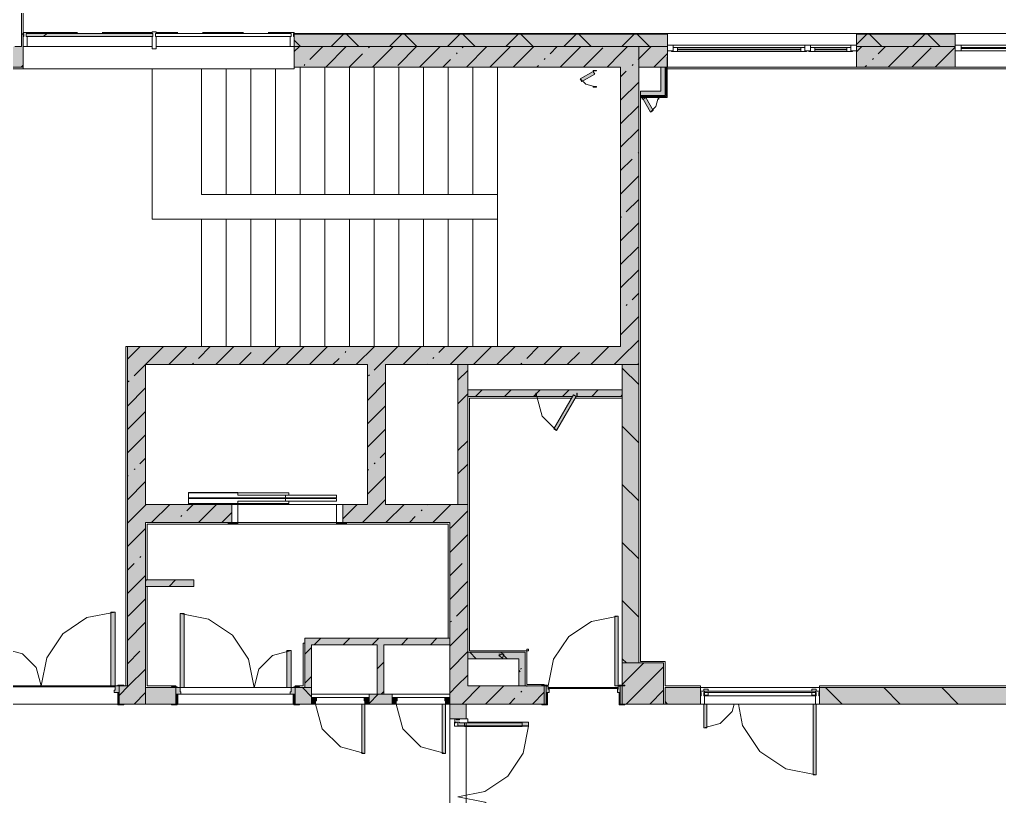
# Model space of a CAD drawing. Header units: millimetres. Extents: x -3817 to 677485, y -22715 to 103890.
# Drawn here: x 21265.5 to 21359.4, y -19507.2 to -19432.8 of the extents above; entities that cross this region are included whole.
import ezdxf

# ---------------------------------------------------------------- set-up
doc = ezdxf.new("R2010")
doc.units = ezdxf.units.MM
doc.layers.add('PDF _Геометрия', color=7, linetype='Continuous', true_color=0x1d1d1d)
doc.layers.add('PDF _Сплошная заливка', color=7, linetype='Continuous', true_color=0xffffff)

msp = doc.modelspace()

# ---------------------------------------------------------------- hatches: boundary and pattern name
at = {"layer": 'PDF _Сплошная заливка', "transparency": 33554559}
h = msp.add_hatch(color=256, dxfattribs=at)
h.paths.add_polyline_path([(21517.206, -19435.375), (21517.206, -19434.194), (21477.209, -19434.194), (21477.209, -19435.375), (21516.025, -19435.375)], flags=0)
h.paths.add_polyline_path([(21452.408, -19435.375), (21452.408, -19434.194), (21441.385, -19434.194), (21441.414, -19435.375), (21448.754, -19435.375)], flags=0)
h.paths.add_polyline_path([(21459.495, -19435.375), (21470.122, -19435.375), (21470.122, -19434.194), (21459.495, -19434.194)], flags=0)
h.paths.add_polyline_path([(21389.812, -19435.375), (21389.812, -19434.194), (21379.576, -19434.194), (21379.576, -19435.375)], flags=0)
h.paths.add_polyline_path([(21361.306, -19435.375), (21372.49, -19435.375), (21372.49, -19434.194), (21361.306, -19434.194)], flags=0)
h.paths.add_polyline_path([(21355.164, -19435.375), (21355.164, -19434.194), (21345.716, -19434.194), (21345.716, -19435.375)], flags=0)
h.paths.add_polyline_path([(21396.898, -19435.375), (21407.131, -19435.375), (21407.131, -19434.194), (21396.898, -19434.194), (21396.898, -19434.688)], flags=0)
h.paths.add_polyline_path([(21265.876, -19435.375), (21265.876, -19434.194), (21265.718, -19434.194), (21265.718, -19435.375)], flags=0)
h.paths.add_polyline_path([(21425.24, -19435.375), (21434.299, -19435.375), (21434.299, -19434.194), (21425.24, -19434.194)], flags=0)
h.paths.add_polyline_path([(21327.606, -19435.375), (21327.606, -19434.194), (21291.859, -19434.194), (21291.859, -19435.375), (21324.85, -19435.375)], flags=0)
for points in [[(21278.238, -19434.43), (21278.316, -19434.43), (21278.238, -19434.115), (21266.191, -19434.115), (21266.27, -19434.43), (21272.582, -19434.43)], [(21323.118, -19465.846), (21324.85, -19465.846), (21324.85, -19435.375), (21323.118, -19435.375), (21323.118, -19464.114)], [(21326.976, -19440.257), (21327.468, -19440.257), (21327.37, -19440.158), (21325.008, -19440.158), (21325.008, -19440.257)], [(21276.253, -19496.633), (21277.608, -19496.633), (21277.608, -19464.114), (21275.876, -19464.114), (21275.876, -19496.633)], [(21287.263, -19465.846), (21323.118, -19465.846), (21323.118, -19464.114), (21277.608, -19464.114), (21277.608, -19465.846)], [(21323.275, -19494.428), (21324.85, -19494.428), (21324.85, -19465.846), (21323.275, -19465.846), (21323.275, -19478.711)], [(21316.625, -19468.895), (21318.503, -19468.895), (21318.593, -19468.737), (21318.945, -19468.895), (21323.275, -19468.895), (21323.275, -19468.265), (21308.473, -19468.265), (21308.473, -19468.895), (21315.008, -19468.895)], [(21292.883, -19496.79), (21293.513, -19496.79), (21293.513, -19492.066), (21292.883, -19492.066), (21292.883, -19496.321)], [(21306.741, -19492.696), (21306.741, -19492.066), (21293.513, -19492.066), (21293.513, -19492.696), (21301.944, -19492.696)], [(21313.355, -19494.034), (21313.984, -19494.034), (21313.984, -19493.404), (21308.473, -19493.404), (21308.473, -19494.034)], [(21323.512, -19498.365), (21327.212, -19498.365), (21327.212, -19494.428), (21323.275, -19494.428), (21323.275, -19496.57), (21323.275, -19496.633), (21323.275, -19498.365)], [(21315.795, -19498.365), (21315.795, -19496.633), (21306.741, -19496.633), (21306.741, -19498.365), (21315.559, -19498.365)], [(21299.024, -19498.365), (21301.229, -19498.365), (21301.229, -19497.42), (21299.024, -19497.42), (21299.024, -19497.735)]]:
    msp.add_hatch(color=256, dxfattribs=at).paths.add_polyline_path(points)
h = msp.add_hatch(color=256, dxfattribs=at)
h.paths.add_polyline_path([(21316.625, -19437.343), (21323.118, -19437.343), (21323.118, -19435.375), (21291.859, -19435.375), (21291.859, -19437.343), (21301.944, -19437.343)], flags=0)
h.paths.add_polyline_path([(21265.876, -19437.343), (21265.876, -19435.375), (21263.671, -19435.375), (21263.671, -19437.343)], flags=0)
h = msp.add_hatch(color=256, dxfattribs=at)
h.paths.add_polyline_path([(21446.897, -19437.343), (21452.408, -19437.343), (21452.408, -19435.375), (21445.322, -19435.375), (21445.322, -19437.343), (21446.798, -19437.343)], flags=0)
h.paths.add_polyline_path([(21434.299, -19437.343), (21434.299, -19435.375), (21425.24, -19435.375), (21425.24, -19437.343), (21434.073, -19437.343)], flags=0)
h.paths.add_polyline_path([(21484.215, -19437.343), (21484.215, -19435.375), (21482.719, -19435.375), (21482.719, -19437.343)], flags=0)
h.paths.add_polyline_path([(21463.435, -19437.343), (21470.122, -19437.343), (21470.122, -19435.375), (21459.495, -19435.375), (21459.495, -19437.343)], flags=0)
h.paths.add_polyline_path([(21345.716, -19437.343), (21355.164, -19437.343), (21355.164, -19435.375), (21345.716, -19435.375)], flags=0)
h.paths.add_polyline_path([(21389.812, -19437.343), (21389.812, -19435.375), (21379.576, -19435.375), (21379.576, -19437.343)], flags=0)
h.paths.add_polyline_path([(21398.67, -19437.343), (21400.044, -19437.343), (21400.044, -19435.375), (21396.898, -19435.375), (21396.898, -19437.343), (21398.572, -19437.343)], flags=0)
h.paths.add_polyline_path([(21372.49, -19437.343), (21372.49, -19435.375), (21367.132, -19435.375), (21367.132, -19437.343)], flags=0)
h.paths.add_polyline_path([(21406.544, -19437.343), (21407.131, -19437.343), (21407.131, -19435.375), (21405.556, -19435.375), (21405.556, -19437.343)], flags=0)
h.paths.add_polyline_path([(21327.606, -19437.343), (21327.606, -19435.375), (21324.85, -19435.375), (21324.85, -19437.343), (21327.567, -19437.343)], flags=0)
at = {"layer": 'PDF _Сплошная заливка', "true_color": 0xe7e7e7, "transparency": 33554559}
msp.add_hatch(color=254, dxfattribs=at).paths.add_polyline_path([(21326.976, -19440.06), (21327.37, -19440.06), (21327.37, -19437.343), (21326.976, -19437.343), (21326.976, -19439.666)])
at = {"layer": 'PDF _Сплошная заливка', "transparency": 33554559}
h = msp.add_hatch(color=256, dxfattribs=at)
h.paths.add_polyline_path([(21285.875, -19480.964), (21285.875, -19479.232), (21277.608, -19479.232), (21277.608, -19480.964)], flags=0)
h.paths.add_polyline_path([(21306.741, -19480.964), (21306.741, -19479.232), (21296.505, -19479.232), (21296.505, -19480.964), (21301.944, -19480.964)], flags=0)
at = {"layer": 'PDF _Сплошная заливка', "true_color": 0xe2e2e2, "transparency": 33554559}
for points in [[(21274.301, -19496.633), (21274.695, -19496.633), (21274.695, -19489.546), (21274.301, -19489.546), (21274.301, -19496.321)], [(21322.567, -19496.633), (21322.882, -19496.633), (21322.882, -19489.94), (21322.567, -19489.94), (21322.567, -19496.321)], [(21306.032, -19503.089), (21306.347, -19503.089), (21306.347, -19498.365), (21306.032, -19498.365), (21306.032, -19500.723)], [(21331.385, -19500.648), (21331.306, -19498.365), (21331.07, -19498.365), (21331.149, -19500.648), (21331.306, -19500.648)], [(21314.299, -19500.451), (21314.299, -19500.097), (21307.528, -19500.176), (21307.528, -19500.451), (21309.285, -19500.451)]]:
    msp.add_hatch(color=254, dxfattribs=at).paths.add_polyline_path(points)
at = {"layer": 'PDF _Сплошная заливка', "transparency": 33554559}
h = msp.add_hatch(color=256, dxfattribs=at)
h.paths.add_polyline_path([(21275.521, -19498.365), (21277.608, -19498.365), (21277.608, -19496.633), (21275.088, -19496.633), (21275.088, -19498.365)], flags=0)
h.paths.add_polyline_path([(21263.671, -19498.365), (21263.671, -19496.633), (21261.939, -19496.633), (21261.939, -19498.365), (21263.238, -19498.365)], flags=0)
at = {"layer": 'PDF _Сплошная заливка', "true_color": 0xe2e2e2, "transparency": 33554559}
h = msp.add_hatch(color=254, dxfattribs=at)
h.paths.add_polyline_path([(21275.088, -19497.263), (21275.088, -19496.633), (21274.695, -19496.633), (21274.616, -19497.263)], flags=0)
h.paths.add_polyline_path([(21263.671, -19497.263), (21264.144, -19497.263), (21264.065, -19497.026), (21264.065, -19496.633), (21263.671, -19496.633)], flags=0)
h = msp.add_hatch(color=254, dxfattribs=at)
h.paths.add_polyline_path([(21315.992, -19497.263), (21316.268, -19497.263), (21316.189, -19496.633), (21315.992, -19496.633)], flags=0)
h.paths.add_polyline_path([(21322.803, -19497.263), (21323.079, -19497.263), (21323.079, -19496.633), (21322.882, -19496.633), (21322.882, -19496.948)], flags=0)
at = {"layer": 'PDF _Сплошная заливка', "transparency": 33554559}
h = msp.add_hatch(color=256, dxfattribs=at)
h.paths.add_polyline_path([(21292.371, -19498.365), (21293.513, -19498.365), (21293.513, -19496.79), (21291.938, -19496.79), (21291.938, -19498.365)], flags=0)
h.paths.add_polyline_path([(21279.923, -19498.365), (21280.521, -19498.365), (21280.521, -19496.79), (21277.608, -19496.79), (21277.608, -19498.365)], flags=0)
at = {"layer": 'PDF _Сплошная заливка', "true_color": 0xe2e2e2, "transparency": 33554559}
h = msp.add_hatch(color=254, dxfattribs=at)
h.paths.add_polyline_path([(21280.994, -19497.42), (21280.915, -19497.184), (21280.915, -19496.79), (21280.521, -19496.79), (21280.521, -19497.42)], flags=0)
h.paths.add_polyline_path([(21291.938, -19497.42), (21291.938, -19496.79), (21291.544, -19496.79), (21291.466, -19497.42)], flags=0)
at = {"layer": 'PDF _Сплошная заливка', "transparency": 33554559}
h = msp.add_hatch(color=256, dxfattribs=at)
h.paths.add_polyline_path([(21483.349, -19498.365), (21483.349, -19496.79), (21467.605, -19496.79), (21467.605, -19498.365), (21479.648, -19498.365)], flags=0)
h.paths.add_polyline_path([(21441.382, -19498.365), (21441.382, -19496.79), (21405.556, -19496.79), (21405.556, -19498.365), (21434.073, -19498.365)], flags=0)
h.paths.add_polyline_path([(21456.188, -19498.365), (21456.188, -19496.79), (21445.318, -19496.79), (21445.318, -19498.365), (21448.754, -19498.365)], flags=0)
h.paths.add_polyline_path([(21384.061, -19498.365), (21384.061, -19496.79), (21342.172, -19496.79), (21342.172, -19498.365), (21375.349, -19498.365)], flags=0)
h.paths.add_polyline_path([(21401.619, -19498.365), (21401.619, -19496.79), (21395.478, -19496.79), (21395.478, -19498.365)], flags=0)
h.paths.add_polyline_path([(21327.37, -19498.365), (21330.756, -19498.365), (21330.756, -19496.79), (21327.37, -19496.79)], flags=0)
h = msp.add_hatch(color=256, dxfattribs=at)
h.paths.add_polyline_path([(21306.741, -19520.411), (21308.315, -19520.411), (21308.315, -19514.742), (21306.741, -19514.742), (21306.741, -19518.332)], flags=0)
h.paths.add_polyline_path([(21306.741, -19499.782), (21308.315, -19499.782), (21308.315, -19498.365), (21306.741, -19498.365)], flags=0)

# ---------------------------------------------------------------- linework, layer by layer
at = {"layer": 'PDF _Геометрия', "color": 7, "lineweight": 9}
for points in [[(21235.168, -19463.327), (21235.168, -19463.957), (21261.939, -19463.957), (21261.939, -19467.893), (21263.671, -19467.893), (21263.671, -19437.343), (21265.876, -19437.343), (21265.876, -19435.375), (21265.876, -19390.495), (21265.876, -19388.684), (21265.876, -19388.526), (21163.832, -19388.526), (21163.832, -19390.495), (21139.424, -19390.495), (21139.424, -19388.526), (21163.832, -19388.526), (21163.832, -19390.495), (21139.424, -19390.495)], [(21265.089, -19435.375), (21265.718, -19435.375), (21265.718, -19434.194), (21265.718, -19434.17), (21265.718, -19390.495), (21265.718, -19389.314), (21265.718, -19388.684), (21163.832, -19388.684)], [(21265.876, -19434.17), (21265.718, -19434.17), (21265.718, -19434.194)], [(21265.876, -19434.194), (21265.718, -19434.194), (21265.718, -19435.375)], [(21265.876, -19434.43), (21265.876, -19434.131)], [(21266.191, -19434.115), (21278.316, -19434.115), (21273.474, -19434.115)], [(21266.27, -19434.115), (21271.112, -19434.115)], [(21271.08, -19435.375), (21266.27, -19435.375), (21266.27, -19434.43), (21271.073, -19434.43)], [(21267.837, -19434.43), (21268.152, -19434.115)], [(21273.435, -19434.43), (21278.238, -19434.43)], [(21278.238, -19433.981), (21278.631, -19433.981), (21278.238, -19433.981)], [(21280.679, -19434.115), (21278.553, -19434.115), (21291.544, -19434.115)], [(21278.631, -19434.43), (21280.718, -19434.43)], [(21283.041, -19434.115), (21286.978, -19434.115)], [(21283.08, -19434.43), (21287.017, -19434.43)], [(21291.466, -19434.036), (21289.363, -19434.036), (21291.466, -19434.036), (21291.466, -19434.115), (21289.34, -19434.115)], [(21289.379, -19434.43), (21291.466, -19434.43), (21291.466, -19435.375), (21289.371, -19435.375)], [(21327.606, -19434.17), (21291.859, -19434.17)], [(21327.606, -19434.194), (21291.859, -19434.194)], [(21295.406, -19435.375), (21296.587, -19434.194)], [(21298.032, -19435.375), (21296.851, -19434.194)], [(21300.973, -19435.375), (21302.154, -19434.194)], [(21303.599, -19435.375), (21302.418, -19434.194)], [(21306.541, -19435.375), (21307.722, -19434.194)], [(21309.167, -19435.375), (21307.986, -19434.194)], [(21312.109, -19435.375), (21313.29, -19434.194)], [(21314.735, -19435.375), (21313.553, -19434.194)], [(21317.676, -19435.375), (21318.857, -19434.194)], [(21320.302, -19435.375), (21319.121, -19434.194)], [(21323.244, -19435.375), (21324.425, -19434.194)], [(21325.87, -19435.375), (21324.689, -19434.194)], [(21327.606, -19434.131), (21327.606, -19435.375), (21327.567, -19437.343), (21327.567, -19440.257), (21327.468, -19440.257), (21326.976, -19440.257), (21325.008, -19440.257), (21325.008, -19439.666), (21326.976, -19439.666), (21326.976, -19437.343), (21324.85, -19437.343), (21324.85, -19435.375), (21327.606, -19435.375), (21327.606, -19437.343), (21327.606, -19437.343), (21345.716, -19437.343), (21345.716, -19435.375), (21345.716, -19434.131), (21355.164, -19434.131), (21355.164, -19435.375), (21345.716, -19435.375), (21345.716, -19434.131), (21327.606, -19434.131), (21329.968, -19434.131)], [(21334.692, -19434.131), (21332.33, -19434.131)], [(21348.394, -19434.131), (21344.143, -19434.131)], [(21355.164, -19434.17), (21345.716, -19434.17)], [(21345.716, -19435.173), (21346.695, -19434.194)], [(21355.164, -19434.194), (21345.716, -19434.194)], [(21348.14, -19435.375), (21346.959, -19434.194)], [(21354.693, -19434.131), (21350.757, -19434.131)], [(21351.082, -19435.375), (21352.263, -19434.194)], [(21353.708, -19435.375), (21352.526, -19434.194)], [(21361.306, -19437.343), (21361.306, -19435.375), (21361.306, -19434.131), (21355.164, -19434.131), (21355.164, -19435.375), (21355.164, -19437.343), (21361.306, -19437.343), (21361.306, -19435.375), (21372.49, -19435.375), (21372.49, -19437.343), (21379.576, -19437.343), (21379.576, -19435.375), (21379.576, -19434.131), (21377.214, -19434.131)], [(21361.307, -19434.131), (21357.056, -19434.131)], [(21273.443, -19435.375), (21278.253, -19435.375)], [(21278.616, -19435.375), (21280.71, -19435.375)], [(21283.072, -19435.375), (21287.009, -19435.375)], [(21292.464, -19435.375), (21291.859, -19434.77)], [(21291.859, -19435.867), (21292.351, -19435.375)], [(21308.473, -19493.404), (21308.473, -19479.232), (21306.741, -19479.232), (21300.599, -19479.232), (21300.599, -19465.846), (21323.118, -19465.846), (21324.85, -19465.846), (21324.85, -19435.375), (21323.118, -19435.375), (21291.859, -19435.375), (21291.859, -19437.343), (21323.118, -19437.343), (21318.118, -19437.343)], [(21293.35, -19436.622), (21294.596, -19435.375)], [(21294.873, -19437.343), (21296.841, -19435.375)], [(21298.962, -19435.499), (21299.056, -19435.406)], [(21299.363, -19437.343), (21301.331, -19435.375)], [(21301.768, -19437.183), (21303.576, -19435.375)], [(21303.853, -19437.343), (21305.821, -19435.375)], [(21307.942, -19435.499), (21308.066, -19435.375)], [(21308.343, -19437.343), (21310.311, -19435.375)], [(21310.588, -19437.343), (21312.556, -19435.375)], [(21312.833, -19437.343), (21314.801, -19435.375)], [(21316.361, -19436.06), (21317.046, -19435.375)], [(21317.323, -19437.343), (21319.291, -19435.375)], [(21319.568, -19437.343), (21321.412, -19435.499)], [(21321.813, -19437.343), (21323.118, -19436.038), (21323.781, -19435.375)], [(21324.78, -19436.622), (21324.85, -19436.551), (21326.026, -19435.375)], [(21345.716, -19435.233), (21327.606, -19435.233)], [(21328.157, -19435.233), (21345.164, -19435.233)], [(21328.551, -19435.863), (21328.551, -19435.469)], [(21328.551, -19435.627), (21340.361, -19435.627)], [(21340.361, -19435.863), (21340.361, -19435.469)], [(21341.7, -19435.863), (21341.7, -19435.469)], [(21341.7, -19435.627), (21344.771, -19435.627)], [(21344.771, -19435.863), (21344.771, -19435.469)], [(21345.716, -19435.89), (21346.231, -19435.375)], [(21347.791, -19436.06), (21348.476, -19435.375)], [(21348.753, -19437.343), (21350.721, -19435.375)], [(21350.998, -19437.343), (21352.842, -19435.499)], [(21353.243, -19437.343), (21355.164, -19435.422)], [(21361.306, -19435.233), (21355.164, -19435.233)], [(21360.754, -19435.469), (21355.715, -19435.469)], [(21360.754, -19435.548), (21355.715, -19435.548)], [(21297.118, -19437.343), (21298.401, -19436.06)], [(21307.381, -19436.06), (21307.474, -19435.967)], [(21315.8, -19436.622), (21315.893, -19436.528)], [(21326.303, -19437.343), (21327.606, -19436.04)], [(21327.606, -19435.784), (21328.157, -19435.784)], [(21340.913, -19435.863), (21328, -19435.863)], [(21340.361, -19435.706), (21328.551, -19435.706)], [(21345.322, -19435.863), (21341.149, -19435.863)], [(21344.771, -19435.706), (21341.7, -19435.706)], [(21345.164, -19435.784), (21345.716, -19435.784)], [(21347.229, -19436.622), (21347.323, -19436.528)], [(21355.164, -19435.784), (21361.306, -19435.784)], [(21265.688, -19437.343), (21265.876, -19437.156)], [(21296.859, -19437.343), (21291.859, -19437.343), (21292.41, -19437.343), (21294.773, -19437.343), (21297.135, -19437.343), (21299.497, -19437.343), (21301.859, -19437.343), (21304.221, -19437.343), (21306.583, -19437.343), (21308.945, -19437.343), (21311.307, -19437.343), (21311.307, -19449.548), (21308.945, -19449.548), (21306.583, -19449.548), (21304.221, -19449.548), (21301.859, -19449.548), (21299.497, -19449.548), (21297.135, -19449.548), (21294.773, -19449.548), (21292.41, -19449.548), (21290.048, -19449.548), (21287.686, -19449.548), (21285.324, -19449.548), (21282.962, -19449.548), (21282.962, -19437.509)], [(21323.118, -19464.114), (21323.118, -19437.343), (21311.307, -19437.343), (21311.307, -19449.548), (21311.307, -19451.91), (21311.307, -19464.114), (21311.307, -19451.91), (21308.945, -19451.91), (21306.583, -19451.91), (21304.221, -19451.91), (21301.859, -19451.91), (21299.497, -19451.91), (21297.135, -19451.91), (21294.773, -19451.91), (21292.41, -19451.91), (21290.048, -19451.91), (21287.686, -19451.91), (21285.324, -19451.91), (21285.324, -19464.114), (21285.324, -19451.91), (21282.962, -19451.91), (21282.962, -19464.114), (21286.111, -19464.114)], [(21292.789, -19437.183), (21292.882, -19437.089)], [(21303.158, -19437.343), (21299.221, -19437.343)], [(21309.457, -19437.343), (21305.52, -19437.343)], [(21306.098, -19437.343), (21306.82, -19436.622)], [(21315.756, -19437.343), (21311.819, -19437.343)], [(21315.078, -19437.343), (21315.238, -19437.183)], [(21324.218, -19437.183), (21324.312, -19437.089)], [(21325.008, -19440.06), (21326.976, -19440.06), (21327.37, -19440.06), (21327.37, -19437.343), (21326.976, -19437.343)], [(21325.008, -19440.158), (21326.976, -19440.158), (21327.37, -19440.158), (21327.468, -19440.158), (21327.468, -19437.343), (21327.37, -19437.343)], [(21327.567, -19437.343), (21327.468, -19437.343)], [(21346.508, -19437.343), (21346.668, -19437.183)], [(21323.118, -19438.283), (21323.657, -19437.744)], [(21323.118, -19440.528), (21324.85, -19438.796)], [(21327.567, -19439.856), (21327.468, -19439.757), (21327.37, -19439.659)], [(21323.118, -19442.773), (21324.85, -19441.041)], [(21323.118, -19445.018), (21324.85, -19443.286)], [(21323.118, -19446.323), (21323.118, -19443.492)], [(21324.78, -19445.602), (21324.85, -19445.531)], [(21323.118, -19447.263), (21324.218, -19446.163)], [(21323.118, -19449.508), (21324.85, -19447.776)], [(21323.118, -19452.622), (21323.118, -19448.685)], [(21323.657, -19451.214), (21324.85, -19450.021)], [(21278.238, -19451.91), (21280.6, -19451.91), (21282.962, -19451.91), (21282.962, -19464.114)], [(21285.324, -19464.114), (21287.686, -19464.114), (21290.048, -19464.114), (21292.41, -19464.114), (21292.41, -19451.91), (21292.41, -19464.114)], [(21294.773, -19464.114), (21294.773, -19451.91), (21294.773, -19464.114), (21297.135, -19464.114), (21299.497, -19464.114), (21301.859, -19464.114), (21304.221, -19464.114), (21306.583, -19464.114), (21308.945, -19464.114), (21308.945, -19451.91), (21308.945, -19464.114)], [(21323.118, -19451.753), (21323.189, -19451.682)], [(21323.118, -19453.998), (21324.85, -19452.266)], [(21323.118, -19456.243), (21324.78, -19454.581)], [(21323.118, -19458.921), (21323.118, -19454.984)], [(21323.118, -19458.488), (21324.85, -19456.756)], [(21324.218, -19459.633), (21324.85, -19459.001)], [(21323.657, -19460.194), (21323.75, -19460.101)], [(21323.118, -19461.283), (21323.118, -19464.114), (21277.608, -19464.114), (21275.876, -19464.114), (21275.876, -19496.633), (21275.521, -19496.633)], [(21323.118, -19462.978), (21324.85, -19461.246)], [(21322.535, -19465.806), (21323.118, -19465.223), (21324.85, -19463.491)], [(21275.876, -19465.321), (21277.082, -19464.114)], [(21276.512, -19466.929), (21277.608, -19465.833), (21279.319, -19464.123)], [(21279.84, -19465.846), (21281.572, -19464.114)], [(21282.686, -19465.245), (21283.817, -19464.114)], [(21284.33, -19465.846), (21286.062, -19464.114)], [(21286.575, -19465.846), (21287.737, -19464.684)], [(21288.299, -19464.123), (21288.307, -19464.114)], [(21288.474, -19464.114), (21292.41, -19464.114), (21294.773, -19464.114), (21298.709, -19464.114)], [(21288.82, -19465.846), (21290.552, -19464.114)], [(21291.105, -19465.806), (21292.797, -19464.114)], [(21293.31, -19465.846), (21295.042, -19464.114)], [(21296.717, -19464.684), (21296.811, -19464.591)], [(21297.278, -19464.123), (21297.287, -19464.114)], [(21297.8, -19465.846), (21299.532, -19464.114)], [(21299.523, -19466.368), (21300.045, -19465.846), (21301.777, -19464.114)], [(21301.072, -19464.114), (21305.008, -19464.114)], [(21302.29, -19465.846), (21304.022, -19464.114)], [(21305.697, -19464.684), (21306.267, -19464.114)], [(21306.78, -19465.846), (21308.512, -19464.114)], [(21307.371, -19464.114), (21311.307, -19464.114), (21323.118, -19464.114), (21319.969, -19464.114)], [(21309.025, -19465.846), (21310.748, -19464.123)], [(21311.27, -19465.846), (21313.002, -19464.114)], [(21313.67, -19464.114), (21317.606, -19464.114)], [(21314.116, -19465.245), (21315.247, -19464.114)], [(21315.76, -19465.846), (21317.492, -19464.114)], [(21318.005, -19465.846), (21319.167, -19464.684)], [(21319.728, -19464.123), (21319.737, -19464.114)], [(21320.25, -19465.846), (21321.982, -19464.114)], [(21295.555, -19465.846), (21296.156, -19465.245)], [(21305.136, -19465.245), (21305.229, -19465.152)], [(21277.608, -19478.711), (21277.608, -19479.232), (21277.608, -19465.846), (21280.757, -19465.846)], [(21277.608, -19465.846), (21298.867, -19465.846), (21298.867, -19479.232), (21298.867, -19476.87)], [(21282.125, -19465.806), (21282.218, -19465.713)], [(21287.056, -19465.846), (21283.119, -19465.846)], [(21293.355, -19465.846), (21289.418, -19465.846)], [(21298.867, -19468.209), (21298.867, -19465.846), (21295.717, -19465.846)], [(21304.535, -19465.846), (21304.575, -19465.806)], [(21323.275, -19468.895), (21323.275, -19468.265), (21318.945, -19468.265), (21315.008, -19468.265), (21308.473, -19468.265), (21308.473, -19465.846), (21307.528, -19465.846), (21307.528, -19479.232), (21308.473, -19479.232), (21308.473, -19468.895), (21315.008, -19468.895), (21318.503, -19468.895)], [(21307.528, -19467.343), (21308.473, -19466.398)], [(21313.555, -19465.806), (21313.648, -19465.713)], [(21324.85, -19494.428), (21324.85, -19465.846), (21323.275, -19465.846), (21323.275, -19468.265)], [(21324.85, -19467.761), (21323.275, -19466.186)], [(21324.74, -19465.846), (21324.85, -19465.736)], [(21275.951, -19467.49), (21276.044, -19467.397)], [(21298.867, -19469.269), (21300.599, -19467.537)], [(21298.962, -19466.929), (21299.056, -19466.836)], [(21275.876, -19469.811), (21277.608, -19468.078)], [(21308.473, -19468.265), (21308.473, -19468.895)], [(21309.21, -19468.895), (21309.84, -19468.265)], [(21311.994, -19468.895), (21312.624, -19468.265)], [(21314.778, -19468.895), (21315.408, -19468.265)], [(21317.562, -19468.895), (21318.191, -19468.265)], [(21320.345, -19468.895), (21320.975, -19468.265)], [(21307.528, -19469.588), (21308.473, -19468.643)], [(21318.945, -19468.895), (21323.275, -19468.895), (21323.275, -19496.57), (21323.275, -19494.428), (21327.212, -19494.428), (21327.212, -19498.365), (21323.512, -19498.365), (21324.85, -19498.365)], [(21323.129, -19468.895), (21323.275, -19468.749)], [(21275.876, -19472.056), (21277.608, -19470.323)], [(21298.867, -19471.514), (21300.599, -19469.782)], [(21298.867, -19474.507), (21298.867, -19470.571)], [(21298.867, -19473.759), (21300.599, -19472.027)], [(21324.85, -19473.329), (21323.275, -19471.754)], [(21275.876, -19474.301), (21277.608, -19472.568)], [(21307.528, -19474.078), (21308.473, -19473.133)], [(21277.074, -19475.348), (21277.608, -19474.813)], [(21300.085, -19474.786), (21300.599, -19474.272)], [(21276.512, -19475.909), (21276.606, -19475.816)], [(21298.867, -19476.004), (21298.962, -19475.909)], [(21299.523, -19475.348), (21299.617, -19475.254)], [(21307.528, -19476.323), (21308.473, -19475.378)], [(21275.876, -19476.546), (21275.951, -19476.47)], [(21298.867, -19478.249), (21300.599, -19476.517)], [(21275.876, -19478.791), (21277.608, -19477.058)], [(21324.85, -19478.896), (21323.275, -19477.321)], [(21298.401, -19480.96), (21300.129, -19479.232), (21300.599, -19478.762)], [(21275.876, -19481.036), (21277.608, -19479.303), (21277.68, -19479.232)], [(21280.088, -19496.79), (21277.608, -19496.79), (21277.608, -19496.633), (21277.608, -19480.964), (21285.875, -19480.964), (21285.875, -19479.232), (21277.608, -19479.232), (21281.255, -19479.232)], [(21278.192, -19480.964), (21279.925, -19479.232)], [(21281.564, -19479.838), (21282.17, -19479.232)], [(21282.682, -19480.964), (21284.414, -19479.232)], [(21283.617, -19479.232), (21287.263, -19479.232)], [(21290.009, -19479.232), (21285.875, -19479.232), (21296.505, -19479.232), (21292.371, -19479.232)], [(21298.867, -19479.232), (21296.505, -19479.232), (21296.505, -19480.964), (21306.741, -19480.964), (21306.741, -19492.066), (21293.513, -19492.066), (21292.883, -19492.066), (21292.883, -19496.79), (21293.513, -19496.79), (21293.513, -19492.696), (21299.812, -19492.696), (21299.812, -19497.42), (21300.442, -19497.42), (21301.229, -19497.42), (21301.229, -19498.365), (21299.024, -19498.365), (21299.024, -19497.42), (21299.812, -19497.42)], [(21296.505, -19480.611), (21297.884, -19479.232)], [(21300.642, -19480.964), (21302.374, -19479.232)], [(21304.013, -19479.838), (21304.107, -19479.744)], [(21304.575, -19479.276), (21304.619, -19479.232)], [(21305.132, -19480.964), (21306.741, -19479.355), (21306.864, -19479.232)], [(21281.002, -19480.399), (21281.096, -19480.305)], [(21284.927, -19480.964), (21285.875, -19480.016)], [(21302.887, -19480.964), (21303.452, -19480.399)], [(21306.82, -19481.521), (21308.473, -19479.868)], [(21275.876, -19483.281), (21277.608, -19481.548)], [(21280.437, -19480.964), (21280.441, -19480.96)], [(21295.914, -19480.964), (21286.466, -19480.964)], [(21306.741, -19483.845), (21308.473, -19482.113)], [(21324.85, -19484.464), (21323.275, -19482.889)], [(21277.074, -19484.328), (21277.167, -19484.234)], [(21275.876, -19485.526), (21276.512, -19484.889)], [(21306.741, -19486.09), (21307.942, -19484.889)], [(21275.876, -19487.771), (21277.608, -19486.038)], [(21277.608, -19486.578), (21277.711, -19486.476)], [(21279.865, -19487.105), (21280.494, -19486.476)], [(21306.741, -19488.335), (21308.473, -19486.603)], [(21275.951, -19489.94), (21277.608, -19488.283)], [(21307.381, -19489.94), (21308.473, -19488.848)], [(21324.85, -19490.031), (21323.275, -19488.456)], [(21275.876, -19492.261), (21277.608, -19490.528)], [(21306.82, -19490.501), (21306.913, -19490.408)], [(21306.741, -19492.825), (21308.473, -19491.093)], [(21293.761, -19492.696), (21294.391, -19492.066)], [(21296.545, -19492.696), (21297.174, -19492.066)], [(21299.328, -19492.696), (21299.958, -19492.066)], [(21300.442, -19497.42), (21300.442, -19492.696), (21306.741, -19492.696), (21306.741, -19492.066)], [(21302.112, -19492.696), (21302.742, -19492.066)], [(21304.896, -19492.696), (21305.526, -19492.066)], [(21306.741, -19492.696), (21306.741, -19496.633), (21306.741, -19498.365), (21315.559, -19498.365)], [(21275.876, -19494.505), (21277.074, -19493.307)], [(21292.883, -19493.574), (21293.513, -19492.944)], [(21306.741, -19495.07), (21308.473, -19493.338)], [(21315.559, -19496.633), (21313.984, -19496.633), (21313.984, -19494.034), (21313.984, -19493.404), (21308.473, -19493.404), (21308.473, -19494.034), (21308.473, -19496.633), (21313.355, -19496.633), (21313.355, -19494.034), (21308.473, -19494.034)], [(21299.812, -19494.996), (21300.442, -19494.366)], [(21323.679, -19494.428), (21323.275, -19494.024)], [(21323.275, -19496.495), (21325.341, -19494.43)], [(21275.088, -19497.538), (21275.993, -19496.633), (21277.608, -19495.018)], [(21306.741, -19497.315), (21307.423, -19496.633), (21308.473, -19495.583)], [(21323.651, -19498.365), (21327.212, -19494.803)], [(21264.065, -19496.633), (21274.695, -19496.633)], [(21275.088, -19496.633), (21275.088, -19498.365)], [(21292.883, -19496.357), (21293.513, -19495.728)], [(21307.942, -19498.359), (21309.668, -19496.633)], [(21310.181, -19498.365), (21311.913, -19496.633)], [(21313.355, -19496.633), (21313.984, -19496.633)], [(21314.116, -19496.675), (21314.158, -19496.633)], [(21315.795, -19498.365), (21315.795, -19496.633)], [(21323.275, -19496.633), (21323.275, -19498.365)], [(21275.521, -19498.365), (21277.608, -19498.365), (21277.608, -19496.79), (21277.608, -19498.365), (21280.088, -19498.365)], [(21276.512, -19498.359), (21277.608, -19497.263)], [(21280.521, -19498.365), (21280.521, -19496.79)], [(21281.308, -19496.79), (21291.544, -19496.79)], [(21291.938, -19496.79), (21291.938, -19498.365)], [(21292.371, -19498.365), (21293.513, -19498.365), (21293.513, -19496.79)], [(21292.883, -19496.79), (21292.371, -19496.79)], [(21293.513, -19497.667), (21292.636, -19496.79)], [(21293.513, -19497.735), (21293.513, -19497.42), (21299.024, -19497.42), (21299.024, -19497.735)], [(21299.024, -19498.297), (21299.901, -19497.42)], [(21300.172, -19497.42), (21300.442, -19497.15)], [(21301.229, -19497.735), (21301.229, -19497.42), (21306.741, -19497.42), (21306.741, -19497.735)], [(21313.555, -19497.236), (21313.648, -19497.143)], [(21314.671, -19498.365), (21315.795, -19497.24)], [(21325.896, -19498.365), (21327.212, -19497.048)], [(21330.756, -19497.578), (21330.756, -19496.79), (21342.172, -19496.79), (21342.172, -19497.578)], [(21341.779, -19497.499), (21341.779, -19497.263), (21341.779, -19497.129), (21341.779, -19497.263), (21341.779, -19497.578), (21341.779, -19498.365), (21331.149, -19498.365), (21331.149, -19497.578), (21331.149, -19497.263), (21331.149, -19497.129), (21331.149, -19497.263), (21331.149, -19497.499)], [(21331.149, -19497.263), (21341.779, -19497.263), (21331.149, -19497.263)], [(21344.319, -19498.365), (21342.744, -19496.79)], [(21349.887, -19498.365), (21348.312, -19496.79)], [(21355.454, -19498.365), (21353.879, -19496.79)], [(21274.97, -19498.365), (21263.789, -19498.365)], [(21291.82, -19498.365), (21280.639, -19498.365)], [(21298.316, -19498.365), (21293.513, -19498.365)], [(21306.032, -19498.365), (21301.229, -19498.365)], [(21312.426, -19498.365), (21312.993, -19497.797)], [(21327.616, -19498.365), (21327.37, -19498.118)], [(21331.07, -19498.365), (21330.756, -19498.365)], [(21342.172, -19498.365), (21341.858, -19498.365)], [(21306.763, -19499.782), (21306.741, -19499.76)], [(21307.686, -19514.742), (21306.741, -19514.742), (21306.741, -19514.585), (21306.741, -19499.782), (21307.686, -19499.782)], [(21308.315, -19500.16), (21308.315, -19514.364)]]:
    msp.add_lwpolyline(points, dxfattribs=at)
for points in [[(21266.191, -19434.115), (21266.27, -19434.115), (21266.27, -19434.036), (21265.876, -19434.036), (21265.876, -19434.115), (21265.955, -19434.115), (21265.955, -19434.43), (21265.876, -19434.43), (21265.876, -19435.375), (21266.27, -19435.375), (21266.27, -19434.43), (21266.191, -19434.43)], [(21266.191, -19434.43), (21278.316, -19434.43), (21278.316, -19434.115), (21266.191, -19434.115)], [(21271.089, -19434.036), (21266.27, -19434.036)], [(21271.089, -19434.036), (21266.27, -19434.036)], [(21278.27, -19434.036), (21273.451, -19434.036)], [(21278.27, -19434.036), (21273.451, -19434.036)], [(21278.553, -19434.43), (21278.553, -19434.115), (21278.631, -19434.115), (21278.631, -19433.981), (21278.238, -19433.981), (21278.238, -19434.115), (21278.316, -19434.115), (21278.316, -19434.43), (21278.238, -19434.43), (21278.238, -19435.611), (21278.631, -19435.611), (21278.631, -19434.43)], [(21278.553, -19434.43), (21291.544, -19434.43), (21291.544, -19434.115), (21278.553, -19434.115)], [(21280.702, -19434.036), (21278.599, -19434.036)], [(21280.702, -19434.036), (21278.599, -19434.036)], [(21287.001, -19434.036), (21283.064, -19434.036)], [(21287.001, -19434.036), (21283.064, -19434.036)], [(21291.466, -19434.036), (21289.363, -19434.036)], [(21291.781, -19434.43), (21291.781, -19434.115), (21291.859, -19434.115), (21291.859, -19434.036), (21291.466, -19434.036), (21291.466, -19434.115), (21291.544, -19434.115), (21291.544, -19434.43), (21291.466, -19434.43), (21291.466, -19435.375), (21291.859, -19435.375), (21291.859, -19434.43)], [(21327.606, -19435.375), (21327.606, -19434.131), (21291.859, -19434.131), (21291.859, -19435.375), (21323.118, -19435.375), (21324.85, -19435.375)], [(21328.157, -19435.233), (21328.157, -19435.784), (21327.606, -19435.784), (21327.606, -19435.233)], [(21328, -19435.863), (21340.913, -19435.863), (21340.913, -19435.784), (21340.755, -19435.784), (21340.755, -19435.469), (21328.157, -19435.469), (21328.157, -19435.784), (21328, -19435.784)], [(21341.306, -19435.233), (21341.306, -19435.784), (21340.755, -19435.784), (21340.755, -19435.233)], [(21341.149, -19435.863), (21345.322, -19435.863), (21345.322, -19435.784), (21345.164, -19435.784), (21345.164, -19435.469), (21341.306, -19435.469), (21341.306, -19435.784), (21341.149, -19435.784)], [(21345.716, -19435.233), (21345.716, -19435.784), (21345.164, -19435.784), (21345.164, -19435.233)], [(21345.716, -19435.375), (21345.716, -19437.343), (21355.164, -19437.343), (21355.164, -19435.375)], [(21355.715, -19435.233), (21355.715, -19435.784), (21355.164, -19435.784), (21355.164, -19435.233)], [(21341.306, -19435.784), (21340.755, -19435.784)], [(21285.324, -19437.509), (21285.324, -19449.548)], [(21287.686, -19437.509), (21287.686, -19449.548)], [(21290.048, -19437.509), (21290.048, -19449.548)], [(21292.41, -19437.343), (21292.41, -19449.548)], [(21294.773, -19437.343), (21294.773, -19449.548)], [(21297.135, -19437.343), (21297.135, -19449.548)], [(21299.497, -19437.343), (21299.497, -19449.548)], [(21301.859, -19437.343), (21301.859, -19449.548)], [(21304.221, -19437.343), (21304.221, -19449.548)], [(21306.583, -19437.343), (21306.583, -19449.548)], [(21308.945, -19437.343), (21308.945, -19449.548)], [(21287.686, -19464.114), (21287.686, -19451.91)], [(21290.048, -19464.114), (21290.048, -19451.91)], [(21297.135, -19464.114), (21297.135, -19451.91)], [(21299.497, -19464.114), (21299.497, -19451.91)], [(21301.859, -19464.114), (21301.859, -19451.91)], [(21304.221, -19464.114), (21304.221, -19451.91)], [(21306.583, -19464.114), (21306.583, -19451.91)], [(21277.608, -19487.105), (21282.253, -19487.105), (21282.253, -19486.476), (21277.608, -19486.476)], [(21314.13, -19493.263), (21314.284, -19493.263), (21314.284, -19493.105), (21314.13, -19493.105)], [(21327.37, -19498.365), (21330.756, -19498.365), (21330.756, -19496.79), (21327.37, -19496.79)], [(21331.07, -19497.263), (21331.149, -19497.263), (21331.149, -19497.129), (21330.756, -19497.129), (21330.756, -19497.263), (21330.834, -19497.263), (21330.834, -19497.578), (21330.756, -19497.578), (21330.756, -19498.365), (21331.149, -19498.365), (21331.149, -19497.578), (21331.07, -19497.578)], [(21331.149, -19497.129), (21341.779, -19497.129)], [(21331.149, -19497.578), (21341.779, -19497.578)], [(21342.094, -19497.578), (21342.094, -19497.263), (21342.172, -19497.263), (21342.172, -19497.129), (21341.779, -19497.129), (21341.779, -19497.263), (21341.858, -19497.263), (21341.858, -19497.578), (21341.779, -19497.578), (21341.779, -19498.365), (21342.172, -19498.365), (21342.172, -19497.578)], [(21342.172, -19498.365), (21384.061, -19498.365), (21384.061, -19496.79), (21342.172, -19496.79)], [(21308.315, -19499.782), (21308.315, -19498.365), (21306.741, -19498.365), (21306.741, -19499.782)], [(21331.385, -19498.365), (21341.543, -19498.365)], [(21307.371, -19500.097), (21307.686, -19500.097), (21307.686, -19500.176), (21308.473, -19500.176), (21308.473, -19499.782), (21307.686, -19499.782), (21307.686, -19499.861), (21307.371, -19499.861), (21307.371, -19499.782), (21307.237, -19499.782), (21307.237, -19500.176), (21307.371, -19500.176)]]:
    msp.add_lwpolyline(points, close=True, dxfattribs=at)
at = {"layer": 'PDF _Геометрия', "color": 253, "lineweight": 9, "true_color": 0xaaaaaa}
for points in [[(21266.27, -19435.375), (21278.253, -19435.375), (21265.876, -19435.375), (21265.876, -19437.509), (21291.859, -19437.509), (21291.859, -19435.375)], [(21278.616, -19435.375), (21291.466, -19435.375), (21278.616, -19435.375)], [(21265.876, -19437.501), (21263.829, -19437.501), (21263.829, -19496.633)], [(21291.859, -19437.509), (21265.876, -19437.509), (21265.876, -19437.343)], [(21275.71, -19496.633), (21275.71, -19464.114), (21282.962, -19464.114), (21282.962, -19451.91), (21278.238, -19451.91), (21278.238, -19437.509), (21278.238, -19451.91), (21282.962, -19451.91), (21282.962, -19464.114)], [(21282.962, -19437.509), (21278.238, -19437.509), (21282.962, -19437.509)], [(21398.473, -19439.213), (21398.473, -19439.43), (21398.631, -19439.43), (21398.473, -19439.43), (21398.473, -19437.501), (21367.29, -19437.501), (21367.29, -19440.414), (21360.991, -19440.414), (21360.991, -19437.501), (21327.567, -19437.501), (21327.567, -19440.257), (21325.008, -19440.257), (21325.008, -19494.271), (21327.37, -19494.271), (21325.008, -19494.271), (21325.008, -19440.257)], [(21327.567, -19437.501), (21360.991, -19437.501), (21360.991, -19440.414), (21367.29, -19440.414), (21367.29, -19437.501), (21398.473, -19437.501)], [(21320.48, -19439.173), (21319.772, -19438.983), (21319.253, -19438.464)], [(21327.468, -19440.257), (21327.567, -19440.257)], [(21326.679, -19440.422), (21326.489, -19441.131), (21325.97, -19441.649)], [(21315.795, -19496.475), (21314.142, -19496.475), (21314.142, -19493.264), (21308.63, -19493.264), (21308.63, -19469.052), (21308.63, -19493.264), (21314.142, -19493.264), (21314.142, -19496.475), (21315.795, -19496.475), (21315.795, -19496.57)], [(21315.087, -19468.895), (21315.593, -19470.785), (21316.976, -19472.168)], [(21323.275, -19496.57), (21323.275, -19469.052), (21318.775, -19469.052), (21323.275, -19469.052)], [(21291.033, -19478.625), (21281.718, -19478.625), (21281.718, -19478.106), (21286.466, -19478.106)], [(21286.466, -19479.177), (21286.466, -19479.153), (21281.742, -19479.153), (21281.742, -19478.681), (21291.033, -19478.681), (21291.033, -19478.657), (21281.718, -19478.657), (21281.718, -19479.177), (21286.466, -19479.177), (21281.718, -19479.177), (21281.718, -19478.657), (21291.033, -19478.657)], [(21281.742, -19478.129), (21281.742, -19478.602), (21287.263, -19478.602)], [(21287.263, -19478.681), (21281.742, -19478.681), (21281.742, -19479.153)], [(21287.263, -19478.366), (21286.466, -19478.366), (21286.466, -19478.129), (21291.347, -19478.129), (21291.347, -19478.366), (21291.347, -19478.129), (21286.466, -19478.129), (21286.466, -19478.366), (21291.033, -19478.366), (21291.033, -19478.602), (21295.914, -19478.602), (21295.914, -19478.366), (21295.914, -19478.602), (21295.914, -19478.366), (21291.033, -19478.366), (21291.033, -19478.602), (21295.914, -19478.602), (21291.033, -19478.602), (21291.033, -19478.366)], [(21295.914, -19478.366), (21295.914, -19478.602), (21291.033, -19478.602), (21291.033, -19478.366), (21286.466, -19478.366), (21286.466, -19478.129), (21291.347, -19478.129), (21291.347, -19478.366)], [(21287.263, -19478.917), (21286.466, -19478.917), (21286.466, -19479.153), (21291.347, -19479.153), (21286.466, -19479.153), (21286.466, -19478.917), (21291.347, -19478.917), (21291.347, -19479.153), (21291.347, -19478.917), (21295.914, -19478.917), (21291.033, -19478.917), (21291.033, -19478.681), (21295.914, -19478.681), (21295.914, -19478.917), (21291.347, -19478.917), (21291.347, -19479.153), (21286.466, -19479.153), (21286.466, -19478.917), (21287.263, -19478.917), (21286.466, -19478.917), (21286.466, -19479.153), (21291.347, -19479.153), (21291.347, -19478.917)], [(21291.033, -19478.681), (21295.914, -19478.681)], [(21291.033, -19478.917), (21291.033, -19478.711)], [(21295.914, -19478.711), (21295.914, -19478.917)], [(21290.009, -19479.232), (21285.875, -19479.232), (21290.009, -19479.232)], [(21296.505, -19479.232), (21285.875, -19479.232), (21296.505, -19479.232)], [(21285.875, -19479.232), (21286.466, -19479.232)], [(21290.009, -19479.232), (21286.466, -19479.232), (21290.009, -19479.232)], [(21295.914, -19479.232), (21296.505, -19479.232)], [(21295.914, -19479.232), (21296.505, -19479.232)], [(21295.914, -19479.232), (21296.505, -19479.232)], [(21286.466, -19481.082), (21285.521, -19481.082), (21285.521, -19480.964)], [(21295.914, -19481.082), (21296.859, -19481.082), (21296.859, -19480.964)], [(21274.695, -19489.546), (21271.983, -19490.086), (21269.684, -19491.622), (21268.148, -19493.921), (21267.608, -19496.633), (21267.133, -19494.861), (21265.837, -19493.564), (21264.065, -19493.089)], [(21280.915, -19489.704), (21283.627, -19490.243), (21285.926, -19491.779), (21287.462, -19494.078), (21288.001, -19496.79), (21288.476, -19495.019), (21289.773, -19493.722), (21291.544, -19493.247)], [(21316.189, -19496.633), (21316.699, -19494.071), (21318.149, -19491.9), (21320.321, -19490.449), (21322.882, -19489.94)], [(21330.756, -19496.79), (21330.756, -19496.633), (21327.37, -19496.633), (21327.37, -19494.271), (21327.37, -19496.633), (21330.756, -19496.633), (21330.756, -19497.578)], [(21274.695, -19496.633), (21264.459, -19496.633)], [(21342.172, -19497.578), (21342.172, -19496.633), (21362.25, -19496.633), (21342.172, -19496.633)], [(21264.065, -19496.711), (21274.695, -19496.711)], [(21280.639, -19497.42), (21291.82, -19497.42)], [(21291.741, -19498.365), (21291.741, -19497.42), (21280.718, -19497.42), (21280.718, -19498.365)], [(21316.189, -19496.79), (21322.882, -19496.79)], [(21322.882, -19496.868), (21316.189, -19496.868)], [(21331.07, -19497.129), (21331.07, -19496.948), (21331.504, -19496.948), (21331.504, -19497.129)], [(21331.385, -19497.499), (21331.07, -19497.499), (21331.07, -19497.263)], [(21331.504, -19497.263), (21331.504, -19497.499), (21331.07, -19497.499)], [(21341.858, -19497.129), (21341.858, -19496.948), (21341.424, -19496.948), (21341.424, -19497.129)], [(21341.424, -19497.263), (21341.424, -19497.499), (21341.858, -19497.499)], [(21341.858, -19497.263), (21341.858, -19497.499), (21341.543, -19497.499)], [(21280.088, -19498.365), (21275.521, -19498.365)], [(21292.371, -19498.365), (21298.316, -19498.365), (21293.828, -19498.365), (21298.631, -19498.365)], [(21293.828, -19497.735), (21298.709, -19497.735), (21293.828, -19497.735)], [(21293.906, -19498.365), (21294.539, -19500.727), (21296.269, -19502.456), (21298.631, -19503.089)], [(21301.229, -19498.365), (21299.024, -19498.365)], [(21301.544, -19497.735), (21306.426, -19497.735), (21301.544, -19497.735)], [(21306.347, -19498.365), (21301.544, -19498.365), (21306.032, -19498.365), (21301.623, -19498.365), (21302.256, -19500.727), (21303.985, -19502.456), (21306.347, -19503.089)], [(21315.559, -19498.365), (21308.315, -19498.365), (21308.315, -19499.743)], [(21330.756, -19498.365), (21331.07, -19498.365), (21323.512, -19498.365)], [(21327.212, -19498.365), (21327.37, -19498.365)], [(21333.988, -19498.365), (21333.798, -19499.073), (21332.645, -19500.226), (21331.07, -19500.648), (21331.07, -19498.365), (21331.07, -19500.648), (21331.385, -19500.648), (21331.385, -19498.365)], [(21341.543, -19498.365), (21341.543, -19505.136), (21341.858, -19505.136), (21341.858, -19498.365), (21341.858, -19505.136), (21338.935, -19504.555), (21336.457, -19502.899), (21334.801, -19500.422), (21334.392, -19498.365)], [(21391.29, -19498.365), (21390.923, -19500.211), (21389.386, -19502.51), (21387.088, -19504.046), (21384.376, -19504.585), (21384.376, -19498.365), (21341.858, -19498.365), (21342.172, -19498.365)], [(21307.528, -19514.427), (21307.528, -19514.034), (21307.528, -19514.427), (21307.213, -19514.427), (21307.213, -19514.034), (21307.528, -19514.034), (21314.299, -19514.034), (21313.784, -19511.442), (21312.316, -19509.245), (21310.119, -19507.778), (21307.528, -19507.262), (21310.119, -19506.747), (21312.316, -19505.279), (21313.784, -19503.082), (21314.299, -19500.491), (21307.528, -19500.491), (21307.213, -19500.491), (21307.528, -19500.491), (21307.528, -19500.097), (21307.528, -19500.491), (21307.213, -19500.491), (21307.213, -19500.097), (21307.213, -19500.491), (21307.528, -19500.491)], [(21307.213, -19500.097), (21307.213, -19500.491), (21307.213, -19500.097), (21307.528, -19500.097)], [(21307.528, -19500.097), (21307.528, -19500.491), (21307.528, -19500.097)], [(21313.67, -19500.176), (21308.158, -19500.176), (21308.158, -19500.451)], [(21313.67, -19500.097), (21313.67, -19500.451)], [(21313.67, -19500.522), (21308.158, -19500.522)]]:
    msp.add_lwpolyline(points, dxfattribs=at)
for points in [[(21278.238, -19437.509), (21278.238, -19451.91), (21282.962, -19451.91), (21282.962, -19464.114), (21282.962, -19451.91), (21278.238, -19451.91)], [(21319.253, -19438.464), (21319.41, -19438.737), (21320.638, -19438.028), (21320.48, -19437.756)], [(21320.795, -19437.716), (21320.795, -19437.677), (21320.48, -19437.677), (21320.48, -19437.716)], [(21320.795, -19439.212), (21320.48, -19439.212), (21320.48, -19439.252), (21320.795, -19439.252)], [(21325.222, -19440.107), (21325.183, -19440.107), (21325.183, -19440.422), (21325.222, -19440.422)], [(21325.97, -19441.649), (21326.243, -19441.492), (21325.534, -19440.265), (21325.262, -19440.422)], [(21326.718, -19440.107), (21326.718, -19440.422), (21326.758, -19440.422), (21326.758, -19440.107)], [(21298.867, -19479.232), (21298.867, -19465.846), (21277.608, -19465.846), (21298.867, -19465.846)], [(21308.63, -19469.052), (21318.412, -19469.052)], [(21315.047, -19468.58), (21315.008, -19468.58), (21315.008, -19468.895), (21315.047, -19468.895)], [(21316.976, -19472.168), (21318.866, -19468.895), (21318.593, -19468.737), (21316.704, -19472.011)], [(21318.906, -19468.58), (21318.906, -19468.895), (21318.945, -19468.895), (21318.945, -19468.58)], [(21277.608, -19478.711), (21277.608, -19479.232), (21287.263, -19479.232), (21277.608, -19479.232)], [(21281.718, -19478.625), (21285.194, -19478.625), (21281.718, -19478.625), (21281.718, -19478.106), (21286.466, -19478.106), (21281.718, -19478.106)], [(21286.466, -19478.129), (21286.466, -19478.106), (21281.718, -19478.106), (21281.718, -19478.625), (21291.033, -19478.625), (21291.033, -19478.602), (21281.742, -19478.602), (21281.742, -19478.129)], [(21281.718, -19479.177), (21286.466, -19479.177), (21281.718, -19479.177), (21281.718, -19478.657), (21285.194, -19478.657), (21281.718, -19478.657)], [(21281.742, -19478.602), (21281.742, -19478.129), (21281.742, -19478.602), (21287.263, -19478.602)], [(21281.742, -19478.681), (21287.263, -19478.681), (21281.742, -19478.681), (21281.742, -19479.153)], [(21291.347, -19478.366), (21291.347, -19478.129), (21286.466, -19478.129), (21286.466, -19478.366)], [(21287.556, -19478.625), (21291.033, -19478.625)], [(21291.033, -19478.657), (21287.556, -19478.657)], [(21295.914, -19478.681), (21291.033, -19478.681)], [(21291.033, -19478.711), (21291.033, -19478.917)], [(21295.914, -19478.917), (21295.914, -19478.711)], [(21286.466, -19479.232), (21285.875, -19479.232)], [(21286.466, -19480.964), (21286.466, -19479.232), (21285.875, -19479.232), (21285.875, -19480.964)], [(21286.466, -19480.964), (21295.914, -19480.964), (21295.914, -19479.232), (21286.466, -19479.232), (21286.466, -19480.964), (21286.466, -19479.232), (21295.914, -19479.232), (21295.914, -19480.964), (21286.466, -19480.964), (21295.914, -19480.964)], [(21295.914, -19479.232), (21292.371, -19479.232)], [(21296.505, -19479.232), (21292.371, -19479.232)], [(21296.505, -19480.964), (21296.505, -19479.232), (21295.914, -19479.232), (21295.914, -19480.964)], [(21277.765, -19486.476), (21277.765, -19481.121), (21306.583, -19481.121), (21306.583, -19492.082), (21306.583, -19481.121), (21277.765, -19481.121)], [(21286.466, -19480.964), (21285.521, -19480.964), (21285.521, -19481.082), (21286.466, -19481.082)], [(21296.859, -19480.964), (21295.914, -19480.964), (21295.914, -19481.082), (21296.859, -19481.082)], [(21280.521, -19496.727), (21280.521, -19496.633), (21277.765, -19496.633), (21277.765, -19487.263), (21277.765, -19487.105), (21277.765, -19487.263), (21277.765, -19496.633), (21280.521, -19496.633)], [(21274.695, -19489.546), (21274.301, -19489.546), (21274.301, -19496.633), (21274.695, -19496.633)], [(21280.915, -19489.704), (21280.915, -19496.79), (21281.308, -19496.79), (21281.308, -19489.704)], [(21322.882, -19489.94), (21322.567, -19489.94), (21322.567, -19496.633), (21322.882, -19496.633)], [(21292.883, -19492.538), (21292.725, -19492.538), (21292.725, -19496.633), (21291.938, -19496.633), (21292.725, -19496.633), (21292.725, -19492.538)], [(21291.544, -19493.247), (21291.151, -19493.247), (21291.151, -19496.79), (21291.544, -19496.79)], [(21274.695, -19496.633), (21274.695, -19497.026), (21274.616, -19497.026), (21274.616, -19497.263), (21275.088, -19497.263), (21275.088, -19496.633)], [(21274.97, -19496.633), (21275.521, -19496.633), (21275.521, -19496.57), (21274.97, -19496.57)], [(21291.938, -19496.633), (21291.938, -19496.727)], [(21316.11, -19496.633), (21316.11, -19496.57), (21315.559, -19496.57), (21315.559, -19496.633)], [(21315.992, -19498.365), (21315.992, -19496.633), (21315.795, -19496.633), (21315.795, -19498.365)], [(21316.189, -19496.633), (21315.992, -19496.633), (21315.992, -19497.263), (21316.268, -19497.263), (21316.268, -19496.948), (21316.189, -19496.948)], [(21316.11, -19496.641), (21316.11, -19496.633), (21315.992, -19496.633), (21315.992, -19496.641)], [(21322.882, -19496.633), (21322.882, -19496.948), (21322.803, -19496.948), (21322.803, -19497.263), (21323.079, -19497.263), (21323.079, -19496.633)], [(21322.961, -19496.633), (21323.512, -19496.633), (21323.512, -19496.57), (21322.961, -19496.57)], [(21322.961, -19496.641), (21323.079, -19496.641), (21323.079, -19496.633), (21322.961, -19496.633)], [(21323.079, -19498.365), (21323.275, -19498.365), (21323.275, -19496.633), (21323.079, -19496.633)], [(21274.97, -19498.365), (21275.088, -19498.365), (21275.088, -19497.263), (21274.97, -19497.263)], [(21280.639, -19496.79), (21280.639, -19496.727), (21280.088, -19496.727), (21280.088, -19496.79)], [(21280.915, -19496.79), (21280.521, -19496.79), (21280.521, -19497.42), (21280.994, -19497.42), (21280.994, -19497.184), (21280.915, -19497.184)], [(21280.639, -19498.365), (21280.639, -19497.42), (21280.521, -19497.42), (21280.521, -19498.365)], [(21291.544, -19496.79), (21291.544, -19497.184), (21291.466, -19497.184), (21291.466, -19497.42), (21291.938, -19497.42), (21291.938, -19496.79)], [(21291.82, -19496.79), (21292.371, -19496.79), (21292.371, -19496.727), (21291.82, -19496.727)], [(21291.82, -19498.365), (21291.938, -19498.365), (21291.938, -19497.42), (21291.82, -19497.42)], [(21316.11, -19498.365), (21316.11, -19497.263), (21315.992, -19497.263), (21315.992, -19498.365)], [(21322.961, -19498.365), (21323.079, -19498.365), (21323.079, -19497.263), (21322.961, -19497.263)], [(21274.97, -19498.428), (21275.521, -19498.428), (21275.521, -19498.365), (21274.97, -19498.365)], [(21280.639, -19498.428), (21280.639, -19498.365), (21280.088, -19498.365), (21280.088, -19498.428)], [(21291.82, -19498.428), (21292.371, -19498.428), (21292.371, -19498.365), (21291.82, -19498.365)], [(21293.71, -19497.735), (21293.513, -19497.735), (21293.513, -19498.365), (21293.71, -19498.365)], [(21293.906, -19498.365), (21293.906, -19498.05), (21293.985, -19498.05), (21293.985, -19497.735), (21293.71, -19497.735), (21293.71, -19498.365)], [(21298.631, -19503.089), (21298.631, -19498.365), (21298.316, -19498.365), (21298.316, -19503.089)], [(21298.631, -19498.365), (21298.828, -19498.365), (21298.828, -19497.735), (21298.552, -19497.735), (21298.552, -19498.05), (21298.631, -19498.05)], [(21298.828, -19497.735), (21298.828, -19498.365), (21299.024, -19498.365), (21299.024, -19497.735)], [(21301.426, -19497.735), (21301.229, -19497.735), (21301.229, -19498.365), (21301.426, -19498.365)], [(21301.623, -19498.365), (21301.623, -19498.05), (21301.701, -19498.05), (21301.701, -19497.735), (21301.426, -19497.735), (21301.426, -19498.365)], [(21306.347, -19503.089), (21306.347, -19498.365), (21306.032, -19498.365), (21306.032, -19503.089)], [(21306.347, -19498.365), (21306.544, -19498.365), (21306.544, -19497.735), (21306.268, -19497.735), (21306.268, -19498.05), (21306.347, -19498.05)], [(21306.544, -19497.735), (21306.544, -19498.365), (21306.741, -19498.365), (21306.741, -19497.735)], [(21316.11, -19498.428), (21316.11, -19498.365), (21315.559, -19498.365), (21315.559, -19498.428)], [(21322.961, -19498.428), (21323.512, -19498.428), (21323.512, -19498.365), (21322.961, -19498.365)], [(21331.385, -19498.365), (21341.543, -19498.365)], [(21307.528, -19500.451), (21307.528, -19500.097)], [(21308.473, -19500.097), (21314.299, -19500.097), (21314.299, -19500.451), (21307.528, -19500.451), (21314.299, -19500.451), (21314.299, -19500.097)]]:
    msp.add_lwpolyline(points, close=True, dxfattribs=at)
at = {"layer": 'PDF _Геометрия', "color": 8, "lineweight": 9, "true_color": 0x787878}
for points in [[(21309.29, -19494.034), (21308.66, -19493.404)], [(21311.786, -19493.963), (21311.438, -19493.728), (21311.928, -19493.54)], [(21311.465, -19493.591), (21311.596, -19493.574)], [(21312.262, -19494.034), (21311.632, -19493.404)], [(21311.786, -19493.963), (21311.928, -19493.54)], [(21313.507, -19495.279), (21313.355, -19495.127)], [(21313.523, -19495.033), (21313.628, -19494.953)]]:
    msp.add_lwpolyline(points, dxfattribs=at)
at = {"layer": 'PDF _Сплошная заливка', "lineweight": 60, "transparency": 33554559}
for points in [[(21327.468, -19440.158), (21327.468, -19437.343), (21327.37, -19440.06), (21327.37, -19437.343)], [(21327.567, -19440.257), (21327.567, -19437.343), (21327.468, -19440.158), (21327.468, -19437.343)], [(21325.008, -19440.158), (21327.37, -19440.158), (21325.008, -19440.06), (21327.37, -19440.06)], [(21300.599, -19479.232), (21300.599, -19465.846), (21298.867, -19479.232), (21298.867, -19465.846)], [(21308.473, -19479.232), (21308.473, -19465.846), (21307.528, -19479.232), (21307.528, -19465.846)], [(21308.473, -19496.633), (21308.473, -19479.232), (21306.741, -19496.633), (21306.741, -19479.232)], [(21282.253, -19487.105), (21282.253, -19486.476), (21277.608, -19487.105), (21277.608, -19486.476)], [(21300.442, -19497.42), (21300.442, -19492.696), (21299.812, -19497.42), (21299.812, -19492.696)], [(21313.984, -19496.633), (21313.984, -19494.034), (21313.355, -19496.633), (21313.355, -19494.034)]]:
    msp.add_solid(points, dxfattribs=at)
at = {"layer": 'PDF _Сплошная заливка', "color": 254, "lineweight": 60, "true_color": 0xe2e2e2, "transparency": 33554559}
for points in [[(21319.41, -19438.737), (21320.638, -19438.028), (21319.253, -19438.464), (21320.48, -19437.756)], [(21325.97, -19441.649), (21326.243, -19441.492), (21325.262, -19440.422), (21325.534, -19440.265)], [(21316.976, -19472.168), (21318.866, -19468.895), (21316.704, -19472.011), (21318.593, -19468.737)], [(21281.308, -19496.79), (21281.308, -19489.704), (21280.915, -19496.79), (21280.915, -19489.704)], [(21291.544, -19496.79), (21291.544, -19493.247), (21291.151, -19496.79), (21291.151, -19493.247)], [(21275.521, -19496.633), (21275.521, -19496.57), (21274.97, -19496.633)], [(21316.11, -19496.633), (21316.11, -19496.57), (21315.559, -19496.633)], [(21323.512, -19496.633), (21323.512, -19496.57), (21322.961, -19496.633)], [(21275.088, -19498.365), (21275.088, -19497.263), (21274.97, -19498.365), (21274.97, -19497.263)], [(21280.639, -19496.79), (21280.639, -19496.727), (21280.088, -19496.79)], [(21280.639, -19498.365), (21280.639, -19497.42), (21280.521, -19498.365), (21280.521, -19497.42)], [(21292.371, -19496.79), (21292.371, -19496.727), (21291.82, -19496.79)], [(21291.938, -19498.365), (21291.938, -19497.42), (21291.82, -19498.365), (21291.82, -19497.42)], [(21316.11, -19498.365), (21316.11, -19497.263), (21315.992, -19498.365), (21315.992, -19497.263)], [(21323.079, -19498.365), (21323.079, -19497.263), (21322.961, -19498.365), (21322.961, -19497.263)], [(21341.858, -19497.578), (21341.779, -19497.499), (21341.779, -19497.578)], [(21275.521, -19498.428), (21275.521, -19498.365), (21274.97, -19498.428)], [(21280.639, -19498.428), (21280.639, -19498.365), (21280.088, -19498.428)], [(21292.371, -19498.428), (21292.371, -19498.365), (21291.82, -19498.428)], [(21293.906, -19498.365), (21293.985, -19497.735), (21293.71, -19498.365), (21293.71, -19497.735)], [(21298.316, -19503.089), (21298.631, -19503.089), (21298.316, -19498.365), (21298.631, -19498.365)], [(21298.828, -19498.365), (21298.828, -19497.735), (21298.631, -19498.365), (21298.552, -19497.735)], [(21301.623, -19498.365), (21301.701, -19497.735), (21301.426, -19498.365), (21301.426, -19497.735)], [(21306.544, -19498.365), (21306.544, -19497.735), (21306.347, -19498.365), (21306.268, -19497.735)], [(21316.11, -19498.428), (21316.11, -19498.365), (21315.559, -19498.428)], [(21323.512, -19498.428), (21323.512, -19498.365), (21322.961, -19498.428)], [(21341.858, -19505.136), (21341.779, -19498.365), (21341.543, -19505.136), (21341.543, -19498.365)]]:
    msp.add_solid(points, dxfattribs=at)
at = {"layer": 'PDF _Сплошная заливка', "color": 254, "lineweight": 60, "true_color": 0xe7e7e7, "transparency": 33554559}
msp.add_solid([(21326.976, -19440.06), (21326.976, -19439.666), (21325.008, -19440.06), (21325.008, -19439.666)], dxfattribs=at)
at = {"layer": 'PDF _Сплошная заливка', "color": 7, "lineweight": 60, "true_color": 0xfbfbfb, "transparency": 33554559}
for points in [[(21315.992, -19498.365), (21315.992, -19496.633), (21315.795, -19498.365), (21315.795, -19496.633)], [(21323.275, -19498.365), (21323.275, -19496.633), (21323.079, -19498.365), (21323.079, -19496.633)], [(21293.513, -19498.365), (21293.71, -19498.365), (21293.513, -19497.735), (21293.71, -19497.735)], [(21298.828, -19498.365), (21299.024, -19498.365), (21298.828, -19497.735), (21299.024, -19497.735)], [(21301.229, -19498.365), (21301.426, -19498.365), (21301.229, -19497.735), (21301.426, -19497.735)], [(21306.544, -19498.365), (21306.741, -19498.365), (21306.544, -19497.735), (21306.741, -19497.735)]]:
    msp.add_solid(points, dxfattribs=at)

doc.saveas('drawing.dxf')
